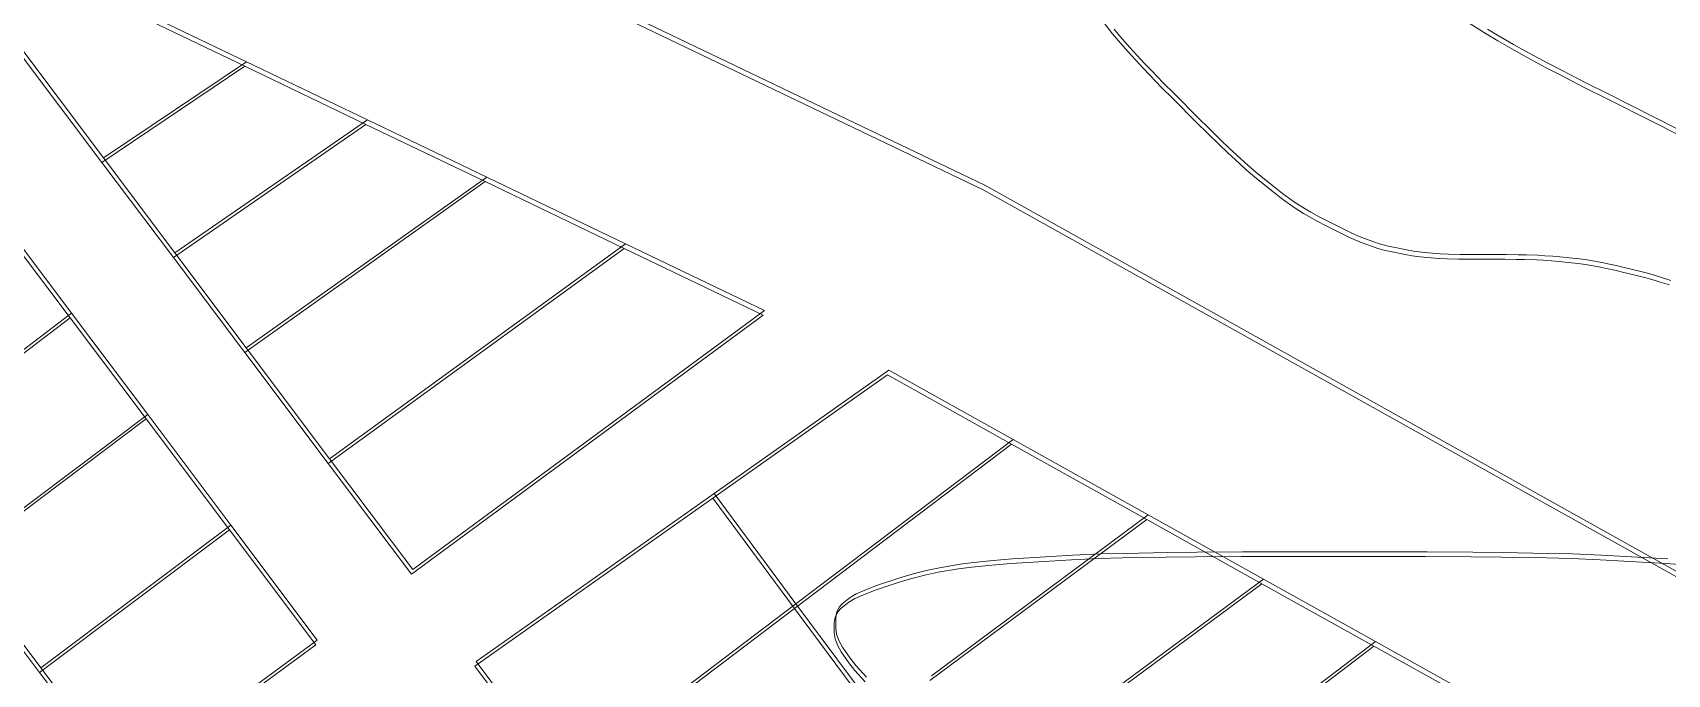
# Model space of a CAD drawing. Header units: metres. Extents: x -1097 to 1588, y -673 to 884.
# Drawn here: x 215.2 to 380.3, y 267 to 331.8 of the extents above; entities that cross this region are included whole.
import ezdxf

# ---------------------------------------------------------------- set-up
doc = ezdxf.new("R2010")
doc.units = ezdxf.units.M
doc.layers.add('TERRENO', color=188, linetype='Continuous', lineweight=0, plot=False)
doc.layers.add('VISTA LEJOS', color=7, linetype='Continuous', lineweight=0, plot=False)

msp = doc.modelspace()

# ---------------------------------------------------------------- linework, layer by layer
at = {"layer": 'TERRENO'}
for points in [[(323.24, 332.98), (324.28, 331.68), (324.86, 330.97), (325.58, 330.14), (326.2, 329.45), (327.32, 328.24), (328.08, 327.45), (329.23, 326.27), (330.39, 325.1), (332.73, 322.76), (333.9, 321.6), (335.08, 320.45), (335.88, 319.69), (337.09, 318.57), (337.77, 317.95), (338.6, 317.23), (339.31, 316.65), (340.61, 315.61), (341.29, 315.08), (342.04, 314.54), (342.61, 314.15), (343.56, 313.55), (344.15, 313.19), (344.99, 312.73), (345.78, 312.32), (347.34, 311.54), (348.14, 311.16), (348.97, 310.78), (349.57, 310.54), (350.52, 310.2), (351.08, 310.01), (351.83, 309.81), (352.51, 309.66), (353.81, 309.4), (354.52, 309.27), (355.35, 309.16), (356.04, 309.09), (357.25, 309.01), (358.04, 308.97), (359.22, 308.94), (360.39, 308.93), (362.73, 308.93), (363.9, 308.92), (365.08, 308.91), (365.88, 308.89), (367.09, 308.85), (367.77, 308.81), (368.6, 308.76), (369.31, 308.69), (370.61, 308.56), (371.29, 308.49), (372.04, 308.39), (372.61, 308.3), (373.56, 308.12), (374.15, 308), (374.99, 307.82), (375.78, 307.62), (377.34, 307.23), (378.14, 307.03), (378.97, 306.8), (379.57, 306.62), (380.52, 306.32)], [(359.92, 332.98), (362, 331.68), (363.17, 330.97), (364.61, 330.14), (365.84, 329.45), (368.08, 328.24), (369.6, 327.45), (371.91, 326.27), (374.23, 325.1), (378.89, 322.76), (381.23, 321.59)], [(299.27, 266.26), (298.23, 267.41), (297.63, 268.17), (296.85, 269.29), (296.51, 269.9), (296.25, 270.62), (296.16, 271.21), (296.16, 272.25), (296.25, 272.77), (296.51, 273.32), (296.85, 273.71), (297.63, 274.31), (298.23, 274.67), (299.27, 275.13), (300.39, 275.54), (302.73, 276.32), (303.99, 276.7), (305.46, 277.08), (306.64, 277.32), (308.72, 277.66), (310.07, 277.84), (312.06, 278.05), (314.02, 278.2), (317.9, 278.46), (320.12, 278.58), (322.89, 278.7), (325.28, 278.77), (329.68, 278.85), (332.68, 278.89), (337.26, 278.92), (341.9, 278.93), (351.23, 278.93), (355.88, 278.92), (360.5, 278.89), (363.55, 278.85), (368.09, 278.77), (370.58, 278.7), (373.52, 278.58), (375.92, 278.46), (380.2, 278.2), (382.39, 278.05)]]:
    msp.add_lwpolyline(points, dxfattribs=at)
at = {"layer": 'VISTA LEJOS'}
for points in [[(298.06, 322.22), (245.71, 347.32)], [(298.21, 322.69), (245.86, 347.79)], [(207.35, 342.43), (236.63, 328.39)], [(207.5, 342.89), (236.78, 328.86)], [(222.19, 318.68), (205.36, 341.06)], [(222.35, 319.15), (205.51, 341.53)], [(323.24, 332.98), (324.28, 331.68), (324.86, 330.97), (325.58, 330.14), (326.2, 329.45), (327.32, 328.24), (328.08, 327.45), (329.23, 326.27), (330.39, 325.1), (332.73, 322.76), (333.9, 321.6), (335.08, 320.45), (335.88, 319.69), (337.09, 318.57), (337.77, 317.95), (338.6, 317.23), (339.31, 316.65), (340.61, 315.61), (341.29, 315.08), (342.04, 314.54), (342.61, 314.15), (343.56, 313.55), (344.15, 313.19), (344.99, 312.73), (345.78, 312.32), (347.34, 311.54), (348.14, 311.16), (348.97, 310.78), (349.57, 310.54), (350.52, 310.2), (351.08, 310.01), (351.83, 309.81), (352.51, 309.66), (353.81, 309.4), (354.52, 309.27), (355.35, 309.16), (356.04, 309.09), (357.25, 309.01), (358.04, 308.97), (359.22, 308.94), (360.39, 308.93), (362.73, 308.93), (363.9, 308.92), (365.08, 308.91), (365.88, 308.89), (367.09, 308.85), (367.77, 308.81), (368.6, 308.76), (369.31, 308.69), (370.61, 308.56), (371.29, 308.49), (372.04, 308.39), (372.61, 308.3), (373.56, 308.12), (374.15, 308), (374.99, 307.82), (375.78, 307.62), (377.34, 307.23), (378.14, 307.03), (378.97, 306.8), (379.57, 306.62), (380.52, 306.32)], [(324.43, 332.15), (325.02, 331.44), (325.74, 330.61), (326.35, 329.92), (327.47, 328.71), (328.23, 327.92), (329.38, 326.74), (330.55, 325.57), (332.88, 323.23), (334.05, 322.07), (335.23, 320.92), (336.03, 320.16), (337.24, 319.04), (337.92, 318.42), (338.75, 317.7), (339.46, 317.12), (340.76, 316.08), (341.44, 315.55), (342.19, 315.01), (342.76, 314.62), (343.71, 314.02), (344.3, 313.66), (345.14, 313.2), (345.93, 312.79), (347.49, 312.01), (348.29, 311.63), (349.12, 311.25), (349.72, 311.01), (350.67, 310.67), (351.23, 310.48), (351.98, 310.28), (352.66, 310.13), (353.96, 309.87), (354.67, 309.74), (355.51, 309.63), (356.19, 309.56), (357.4, 309.48), (358.19, 309.44), (359.37, 309.41), (360.55, 309.4), (362.88, 309.4), (364.05, 309.39), (365.23, 309.38), (366.03, 309.36), (367.24, 309.32), (367.92, 309.28), (368.75, 309.23), (369.46, 309.16), (370.76, 309.03), (371.44, 308.96), (372.19, 308.86), (372.76, 308.77), (373.71, 308.59), (374.3, 308.47), (375.14, 308.29), (375.93, 308.09), (377.49, 307.7), (378.29, 307.5), (379.12, 307.27), (379.72, 307.09), (380.67, 306.79)], [(359.92, 332.98), (362, 331.68), (363.17, 330.97), (364.61, 330.14), (365.84, 329.45), (368.08, 328.24), (369.6, 327.45), (371.91, 326.27), (374.23, 325.1), (378.89, 322.76), (381.23, 321.59)], [(362.15, 332.15), (363.32, 331.44), (364.76, 330.61), (365.99, 329.92), (368.24, 328.71), (369.75, 327.92), (372.06, 326.74), (374.38, 325.57), (379.05, 323.23), (381.38, 322.06)], [(236.78, 328.86), (222.35, 319.15)], [(222.35, 319.15), (236.78, 328.86)], [(236.78, 328.86), (236.78, 328.86)], [(236.78, 328.86), (249.01, 323)], [(236.63, 328.39), (222.19, 318.68)], [(222.19, 318.68), (236.63, 328.39)], [(236.63, 328.39), (236.63, 328.39)], [(236.63, 328.39), (248.86, 322.52)], [(248.86, 322.52), (229.41, 309.09)], [(229.41, 309.09), (248.86, 322.52)], [(249.01, 323), (229.56, 309.56)], [(229.56, 309.56), (249.01, 323)], [(248.86, 322.52), (248.86, 322.52)], [(248.86, 322.52), (260.9, 316.75)], [(249.01, 323), (249.01, 323)], [(249.01, 323), (261.06, 317.22)], [(311.21, 315.92), (298.06, 322.22)], [(311.36, 316.39), (298.21, 322.69)], [(229.41, 309.09), (222.19, 318.68)], [(229.56, 309.56), (222.35, 319.15)], [(261.06, 317.22), (236.77, 299.97)], [(236.77, 299.97), (261.06, 317.22)], [(261.06, 317.22), (261.06, 317.22)], [(261.06, 317.22), (275.08, 310.49)], [(260.9, 316.75), (236.62, 299.5)], [(236.62, 299.5), (260.9, 316.75)], [(260.9, 316.75), (260.9, 316.75)], [(260.9, 316.75), (274.94, 310.02)], [(391.65, 271.03), (311.21, 315.92)], [(391.8, 271.5), (311.36, 316.39)], [(212.38, 312.45), (219.13, 303.48)], [(212.23, 311.98), (218.98, 303.01)], [(245.19, 288.79), (275.08, 310.49)], [(275.08, 310.49), (245.19, 288.79)], [(275.08, 310.49), (289.13, 303.75)], [(275.08, 310.49), (275.08, 310.49)], [(236.62, 299.5), (229.41, 309.09)], [(236.77, 299.97), (229.56, 309.56)], [(245.04, 288.32), (274.94, 310.02)], [(274.94, 310.02), (245.04, 288.32)], [(274.94, 310.02), (288.98, 303.29)], [(274.94, 310.02), (274.94, 310.02)], [(190.35, 281.2), (218.98, 303.01)], [(218.98, 303.01), (190.35, 281.2)], [(190.51, 281.67), (219.13, 303.48)], [(219.13, 303.48), (190.51, 281.67)], [(218.98, 303.01), (226.67, 292.8)], [(219.13, 303.48), (226.82, 293.26)], [(288.98, 303.29), (253.46, 277.13)], [(289.13, 303.75), (253.61, 277.6)], [(288.98, 303.29), (288.98, 303.29)], [(289.13, 303.75), (289.13, 303.75)], [(245.04, 288.32), (236.62, 299.5)], [(245.19, 288.79), (236.77, 299.97)], [(283.89, 284.8), (301.54, 297.26)], [(284.04, 285.26), (301.69, 297.73)], [(301.54, 297.26), (314.07, 290.26)], [(301.69, 297.73), (314.22, 290.73)], [(207.48, 278.39), (226.67, 292.8)], [(226.67, 292.8), (207.48, 278.39)], [(207.63, 278.86), (226.82, 293.26)], [(226.82, 293.26), (207.63, 278.86)], [(226.67, 292.8), (235.07, 281.61)], [(226.82, 293.26), (235.22, 282.08)], [(292.29, 274.14), (314.22, 290.73)], [(314.22, 290.73), (292.29, 274.14)], [(314.22, 290.73), (327.88, 283.11)], [(314.22, 290.73), (314.22, 290.73)], [(292.14, 273.67), (314.07, 290.26)], [(314.07, 290.26), (292.14, 273.67)], [(314.07, 290.26), (327.73, 282.64)], [(314.07, 290.26), (314.07, 290.26)], [(253.46, 277.13), (245.04, 288.32)], [(253.61, 277.6), (245.19, 288.79)], [(259.86, 267.86), (283.89, 284.8)], [(260, 268.33), (284.04, 285.26)], [(283.89, 284.8), (292.14, 273.67)], [(283.89, 284.8), (283.89, 284.8)], [(292.14, 273.67), (283.89, 284.8)], [(284.04, 285.26), (292.29, 274.14)], [(284.04, 285.26), (284.04, 285.26)], [(292.29, 274.14), (284.04, 285.26)], [(305.82, 266.39), (327.73, 282.64)], [(327.73, 282.64), (305.82, 266.39)], [(305.97, 266.86), (327.88, 283.11)], [(327.88, 283.11), (305.97, 266.86)], [(327.73, 282.64), (339.35, 276.17)], [(327.88, 283.11), (339.5, 276.64)], [(215.89, 267.2), (235.07, 281.61)], [(235.07, 281.61), (215.89, 267.2)], [(216.04, 267.67), (235.22, 282.08)], [(235.22, 282.08), (216.04, 267.67)], [(235.07, 281.61), (243.79, 270.01)], [(235.22, 282.08), (243.94, 270.48)], [(299.42, 266.73), (298.38, 267.88), (297.78, 268.64), (297, 269.76), (296.66, 270.37), (296.4, 271.09), (296.31, 271.68), (296.31, 272.72), (296.4, 273.24), (296.66, 273.79), (297, 274.18), (297.78, 274.78), (298.38, 275.14), (299.42, 275.6), (300.54, 276.01), (302.88, 276.79), (304.14, 277.17), (305.61, 277.55), (306.79, 277.79), (308.87, 278.13), (310.22, 278.31), (312.21, 278.51), (314.17, 278.67), (318.06, 278.93), (320.27, 279.05), (323.04, 279.17), (325.43, 279.23), (329.83, 279.32), (332.83, 279.36), (337.41, 279.39), (342.05, 279.4), (351.38, 279.4), (356.03, 279.39), (360.65, 279.36), (363.7, 279.32), (368.24, 279.23), (370.73, 279.17), (373.67, 279.05), (376.07, 278.93), (380.35, 278.67)], [(207.48, 278.39), (215.89, 267.2)], [(215.89, 267.2), (207.48, 278.39)], [(207.63, 278.86), (216.04, 267.67)], [(216.04, 267.67), (207.63, 278.86)], [(299.27, 266.26), (298.23, 267.41), (297.63, 268.17), (296.85, 269.29), (296.51, 269.9), (296.25, 270.62), (296.16, 271.21), (296.16, 272.25), (296.25, 272.77), (296.51, 273.32), (296.85, 273.71), (297.63, 274.31), (298.23, 274.67), (299.27, 275.13), (300.39, 275.54), (302.73, 276.32), (303.99, 276.7), (305.46, 277.08), (306.64, 277.32), (308.72, 277.66), (310.07, 277.84), (312.06, 278.05), (314.02, 278.2), (317.9, 278.46), (320.12, 278.58), (322.89, 278.7), (325.28, 278.77), (329.68, 278.85), (332.68, 278.89), (337.26, 278.92), (341.9, 278.93), (351.23, 278.93), (355.88, 278.92), (360.5, 278.89), (363.55, 278.85), (368.09, 278.77), (370.58, 278.7), (373.52, 278.58), (375.92, 278.46), (380.2, 278.2), (382.39, 278.05)], [(313.04, 256.7), (339.35, 276.17)], [(339.35, 276.17), (313.04, 256.7)], [(313.19, 257.17), (339.5, 276.64)], [(339.5, 276.64), (313.19, 257.17)], [(339.35, 276.17), (350.67, 269.86)], [(339.5, 276.64), (350.82, 270.33)], [(268.88, 256.42), (292.29, 274.14)], [(292.29, 274.14), (268.88, 256.42)], [(292.29, 274.14), (300.66, 262.89)], [(292.29, 274.14), (292.29, 274.14)], [(300.66, 262.89), (292.29, 274.14)], [(268.73, 255.95), (292.14, 273.67)], [(292.14, 273.67), (268.73, 255.95)], [(292.14, 273.67), (300.51, 262.42)], [(292.14, 273.67), (292.14, 273.67)], [(300.51, 262.42), (292.14, 273.67)], [(243.79, 270.01), (224.48, 255.79)], [(243.94, 270.48), (224.63, 256.26)], [(339.57, 261.42), (350.67, 269.86)], [(350.67, 269.86), (339.57, 261.42)], [(339.72, 261.89), (350.82, 270.33)], [(350.82, 270.33), (339.72, 261.89)], [(350.67, 269.86), (359.23, 265.08)], [(350.82, 270.33), (359.38, 265.55)], [(216.04, 267.67), (224.63, 256.26)], [(224.63, 256.26), (216.04, 267.67)], [(216.04, 267.67), (216.04, 267.67)], [(268.73, 255.95), (259.86, 267.86)], [(268.88, 256.42), (260, 268.33)], [(215.89, 267.2), (224.48, 255.79)], [(224.48, 255.79), (215.89, 267.2)], [(215.89, 267.2), (215.89, 267.2)]]:
    msp.add_lwpolyline(points, dxfattribs=at)

doc.saveas('drawing.dxf')
